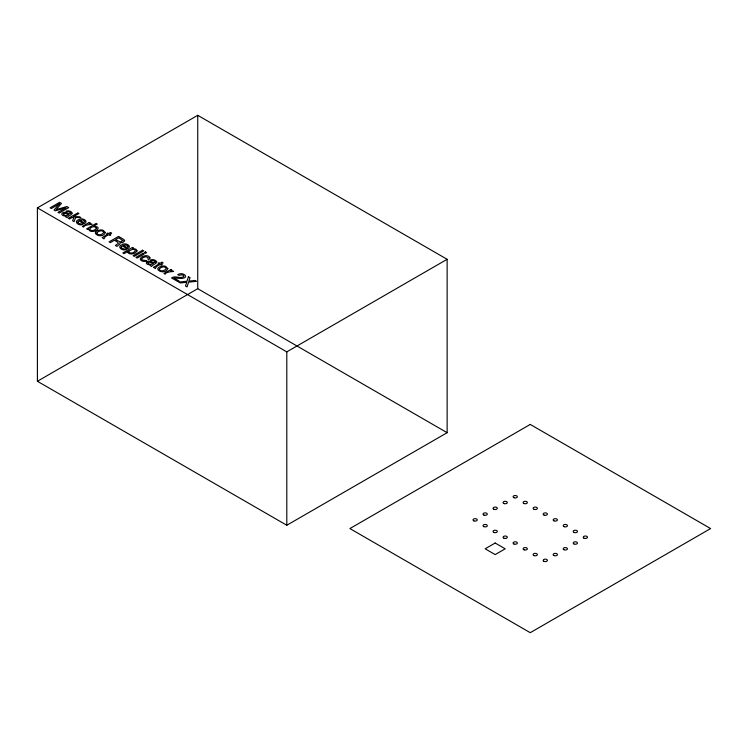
<?xml version="1.0" encoding="UTF-8"?>
<svg xmlns="http://www.w3.org/2000/svg" width="748" height="748" viewBox="0 0 748 748"><rect width="100%" height="100%" fill="white"/><g stroke="black" fill="none" stroke-linecap="round" stroke-linejoin="round"><path stroke-width="1.12" d="M37.4 207.879L197.734 115.314L447.136 259.304L447.136 432.69L286.802 525.255L37.4 381.265L37.4 207.879L286.802 351.878L447.136 259.304M37.4 381.265L197.734 288.691L447.136 432.69M286.802 351.878L286.802 525.255M197.734 115.314L197.734 288.691M150.021 257.938L148.946 259.575L147.814 258.92L148.244 257.583L145.729 256.704L142.933 257.649L141.624 258.911A2.02 1.159 0 0 0 141.896 259.837L146.804 260.809L145.271 261.304A3.357 1.935 0 0 1 143.13 261.333C134.668 259.014 147.777 252.179 150.021 257.938M102.27 237.574L103.944 238.893C104.514 237.481 105.122 236.218 108.806 234.816L109.909 235.452L110.863 234.9L109.76 234.264L111.686 233.152L110.517 232.478L108.582 233.591L107.647 233.049L106.702 233.6L107.637 234.133L102.27 237.574M153.705 267.27L155.388 268.588C155.949 267.176 156.556 265.914 160.24 264.512L161.344 265.147L162.297 264.596L161.194 263.96L163.12 262.847L161.951 262.174L160.016 263.287L159.081 262.744L158.137 263.296L159.072 263.829L153.705 267.27M77.727 222.147L79.008 223.568L82.972 224.278C79.447 226.663 72.79 221.614 78.764 219.603C81.775 217.135 89.788 221.137 83.991 223.811L78.923 220.884L77.727 222.147M121.083 247.177L122.354 248.598L126.328 249.308C122.794 251.693 116.136 246.644 122.12 244.633C125.122 242.156 133.144 246.167 127.338 248.841L122.27 245.914L121.083 247.177M70.742 212.993L70.714 213.376C68.162 215.228 64.842 210.506 62.121 213.143C60.476 215.321 64.721 216.331 66.273 216.088L65.871 216.957L67.198 217.715C67.32 216.247 70.967 215.461 72.388 213.339C71.415 211.058 68.012 210.104 65.852 211.357L66.937 211.983L68.9 211.759L70.742 212.993M155.247 261.781L155.219 262.165C152.667 264.016 149.348 259.294 146.627 261.931C144.981 264.109 149.226 265.119 150.778 264.876L150.376 265.746L151.704 266.503C151.825 265.035 155.472 264.25 156.893 262.127C155.921 259.846 152.517 258.892 150.357 260.145L151.442 260.772L153.405 260.547L155.247 261.781M96.773 233.039C97.474 236.125 102.85 234.769 103.804 232.394L102.392 231.01A2.235 1.29 0 0 0 100.578 230.842L98.128 231.702L96.773 233.039M159.24 269.102C159.941 272.188 165.308 270.823 166.262 268.448L164.859 267.073A2.235 1.29 0 0 0 163.036 266.905L160.596 267.756L159.24 269.102M124.654 240.688L122.672 242.604L119.932 242.745L119.914 243.97L116.969 246.41L115.398 245.503L118.371 243.278L117.371 241.95L114.444 240.258L110.377 242.604L109.096 241.866L118.577 236.387L123.878 239.547L124.654 240.688M96.464 228.047C95.576 230.356 91.359 231.702 89.704 229.412L89.685 228.982C90.835 226.831 95.071 225.587 96.464 228.047M88.601 229.01C89.311 233.142 96.838 231.674 98.128 228.374A3.693 2.132 0 0 0 97.483 227.037L93.846 226.046L97.287 224.063L96.155 223.409L86.646 228.907L87.712 229.524L88.601 229.01M105.356 232.525C102.158 240.276 87.74 231.899 100.578 229.926A4.039 2.328 0 0 1 103.215 230.337L105.356 232.525M167.814 268.588C164.625 276.339 150.198 267.962 163.036 265.989A4.039 2.328 0 0 1 165.673 266.391L167.814 268.588M63.384 213.872C63.748 216.013 67.432 215.845 68.816 214.554L65.254 213.311L63.384 213.872M147.889 262.66C148.254 264.801 151.938 264.633 153.321 263.343L149.759 262.099L147.889 262.66M84.683 221.324L83.72 222.586L79.877 220.37L82.963 219.949L84.683 221.324M128.039 246.354L127.067 247.616L123.233 245.4L126.309 244.979L128.039 246.354M122.85 240.613L120.278 241.969L115.519 239.641L118.754 237.771L122.85 240.613M185.607 276.321L185.485 276.76A3.946 2.281 0 0 1 184.429 277.854L181.755 278.49L173.929 278.032L178.978 280.949L177.884 281.575L171.535 277.919C175.284 275.161 180.09 279.098 183.699 276.648L183.681 275.582L182.465 274.815L178.903 275.283L177.725 274.6C180.09 273.057 184.672 273.3 185.607 276.321M137.043 250.861C135.556 254.04 129.909 255.32 127.553 252.394L127.525 251.618L124 253.656L122.84 252.983L132.471 247.42L133.602 248.074L132.686 248.598L135.949 249.196L137.043 250.861M188.44 276.732L187 281.229L178.744 282.08L180.296 282.978L186.822 282.239L185.476 285.97L187.075 286.886L188.599 282.155L196.397 281.323L194.873 280.444L188.842 281.145L190.048 277.658L188.44 276.732M75.604 217.537L74.071 221.651L72.593 220.791L73.921 217.537L72.051 217.481L69.461 218.986L68.339 218.341L77.82 212.862L78.942 213.507L73.435 216.686L79.353 216.714L80.84 217.575L75.604 217.537M128.796 251.104L128.637 251.936C130.339 254.124 134.154 252.871 135.397 250.795L134.659 249.626L132.602 249.224L128.796 251.104M59.316 203.895L54.043 210.085L55.315 210.814L66.02 207.757L57.998 212.367L59.214 213.068L68.694 207.598L66.881 206.542L56.156 209.608L61.448 203.409L59.606 202.343L50.125 207.822L51.35 208.533L59.316 203.895M89.274 222.446L82.364 226.429L83.524 227.102C84.73 223.568 97.754 224.914 89.19 223.764L90.377 223.082L89.274 222.446M142.55 250.234L133.069 255.704L134.229 256.377L143.709 250.907L142.55 250.234M142.849 253.413L135.977 257.387L137.155 258.069L144.037 254.096L142.849 253.413M145.458 251.908L144.14 252.674L145.318 253.357L146.636 252.59L145.458 251.908M170.843 269.532L163.934 273.525L165.093 274.198C166.29 270.664 179.324 272.01 170.75 270.86L171.947 270.168L170.843 269.532M530.248 424.434L349.896 528.565L530.248 632.686L710.6 528.565L530.248 424.434M495.176 543.02L485.162 548.808L495.176 554.595L505.199 548.808L495.176 543.02M513.913 497.71A2.122 1.225 0 0 0 517.326 496.915A2.122 1.225 0 0 0 514.428 495.606A2.122 1.225 0 0 0 513.913 497.71M523.965 503.516A2.122 1.225 0 0 0 527.349 502.675A2.122 1.225 0 0 0 524.404 501.403A2.122 1.225 0 0 0 523.965 503.516M534.194 509.379A2.122 1.225 0 0 0 537.382 508.322A2.122 1.225 0 0 0 534.203 507.247A2.122 1.225 0 0 0 534.194 509.379M544.011 515.082A2.122 1.225 0 0 0 547.386 514.241A2.122 1.225 0 0 0 544.432 512.978A2.122 1.225 0 0 0 544.011 515.082M553.903 520.814A2.122 1.225 0 0 0 557.382 520.122A2.122 1.225 0 0 0 554.605 518.729A2.122 1.225 0 0 0 553.903 520.814M564.188 526.704A2.122 1.225 0 0 0 567.442 525.713A2.122 1.225 0 0 0 564.329 524.582A2.122 1.225 0 0 0 564.188 526.704M574.221 532.501A2.122 1.225 0 0 0 577.465 531.491A2.122 1.225 0 0 0 574.324 530.379A2.122 1.225 0 0 0 574.221 532.501M583.851 538.111A2.122 1.225 0 0 0 587.404 537.56A2.122 1.225 0 0 0 584.805 536.054A2.122 1.225 0 0 0 583.851 538.111M473.895 520.879A2.122 1.225 0 0 0 477.252 520.01A2.122 1.225 0 0 0 474.269 518.766A2.122 1.225 0 0 0 473.895 520.879M483.722 526.573A2.122 1.225 0 0 0 487.238 525.938A2.122 1.225 0 0 0 484.526 524.498A2.122 1.225 0 0 0 483.722 526.573M494.017 532.483A2.122 1.225 0 0 0 497.298 531.519A2.122 1.225 0 0 0 494.222 530.36A2.122 1.225 0 0 0 494.017 532.483M504.068 538.28A2.122 1.225 0 0 0 507.322 537.288A2.122 1.225 0 0 0 504.208 536.157A2.122 1.225 0 0 0 504.068 538.28M513.876 543.974A2.122 1.225 0 0 0 517.317 543.216A2.122 1.225 0 0 0 514.465 541.879A2.122 1.225 0 0 0 513.876 543.974M524.086 549.836A2.122 1.225 0 0 0 527.359 548.864A2.122 1.225 0 0 0 524.264 547.714A2.122 1.225 0 0 0 524.086 549.836M533.979 555.577A2.122 1.225 0 0 0 537.363 554.745A2.122 1.225 0 0 0 534.427 553.464A2.122 1.225 0 0 0 533.979 555.577M544.011 561.365A2.122 1.225 0 0 0 547.386 560.523A2.122 1.225 0 0 0 544.432 559.252A2.122 1.225 0 0 0 544.011 561.365M504.124 503.591A2.122 1.225 0 0 0 507.322 502.534A2.122 1.225 0 0 0 504.152 501.469A2.122 1.225 0 0 0 504.124 503.591M493.867 509.276A2.122 1.225 0 0 0 497.28 508.49A2.122 1.225 0 0 0 494.391 507.172A2.122 1.225 0 0 0 493.867 509.276M484.012 515.129A2.122 1.225 0 0 0 487.285 514.157A2.122 1.225 0 0 0 484.19 513.006A2.122 1.225 0 0 0 484.012 515.129M553.913 555.53A2.122 1.225 0 0 0 557.391 554.82A2.122 1.225 0 0 0 554.586 553.436A2.122 1.225 0 0 0 553.913 555.53M563.814 549.677A2.122 1.225 0 0 0 567.367 549.125A2.122 1.225 0 0 0 564.768 547.62A2.122 1.225 0 0 0 563.814 549.677M573.866 543.908A2.122 1.225 0 0 0 577.4 543.319A2.122 1.225 0 0 0 574.745 541.842A2.122 1.225 0 0 0 573.866 543.908"/></g></svg>
